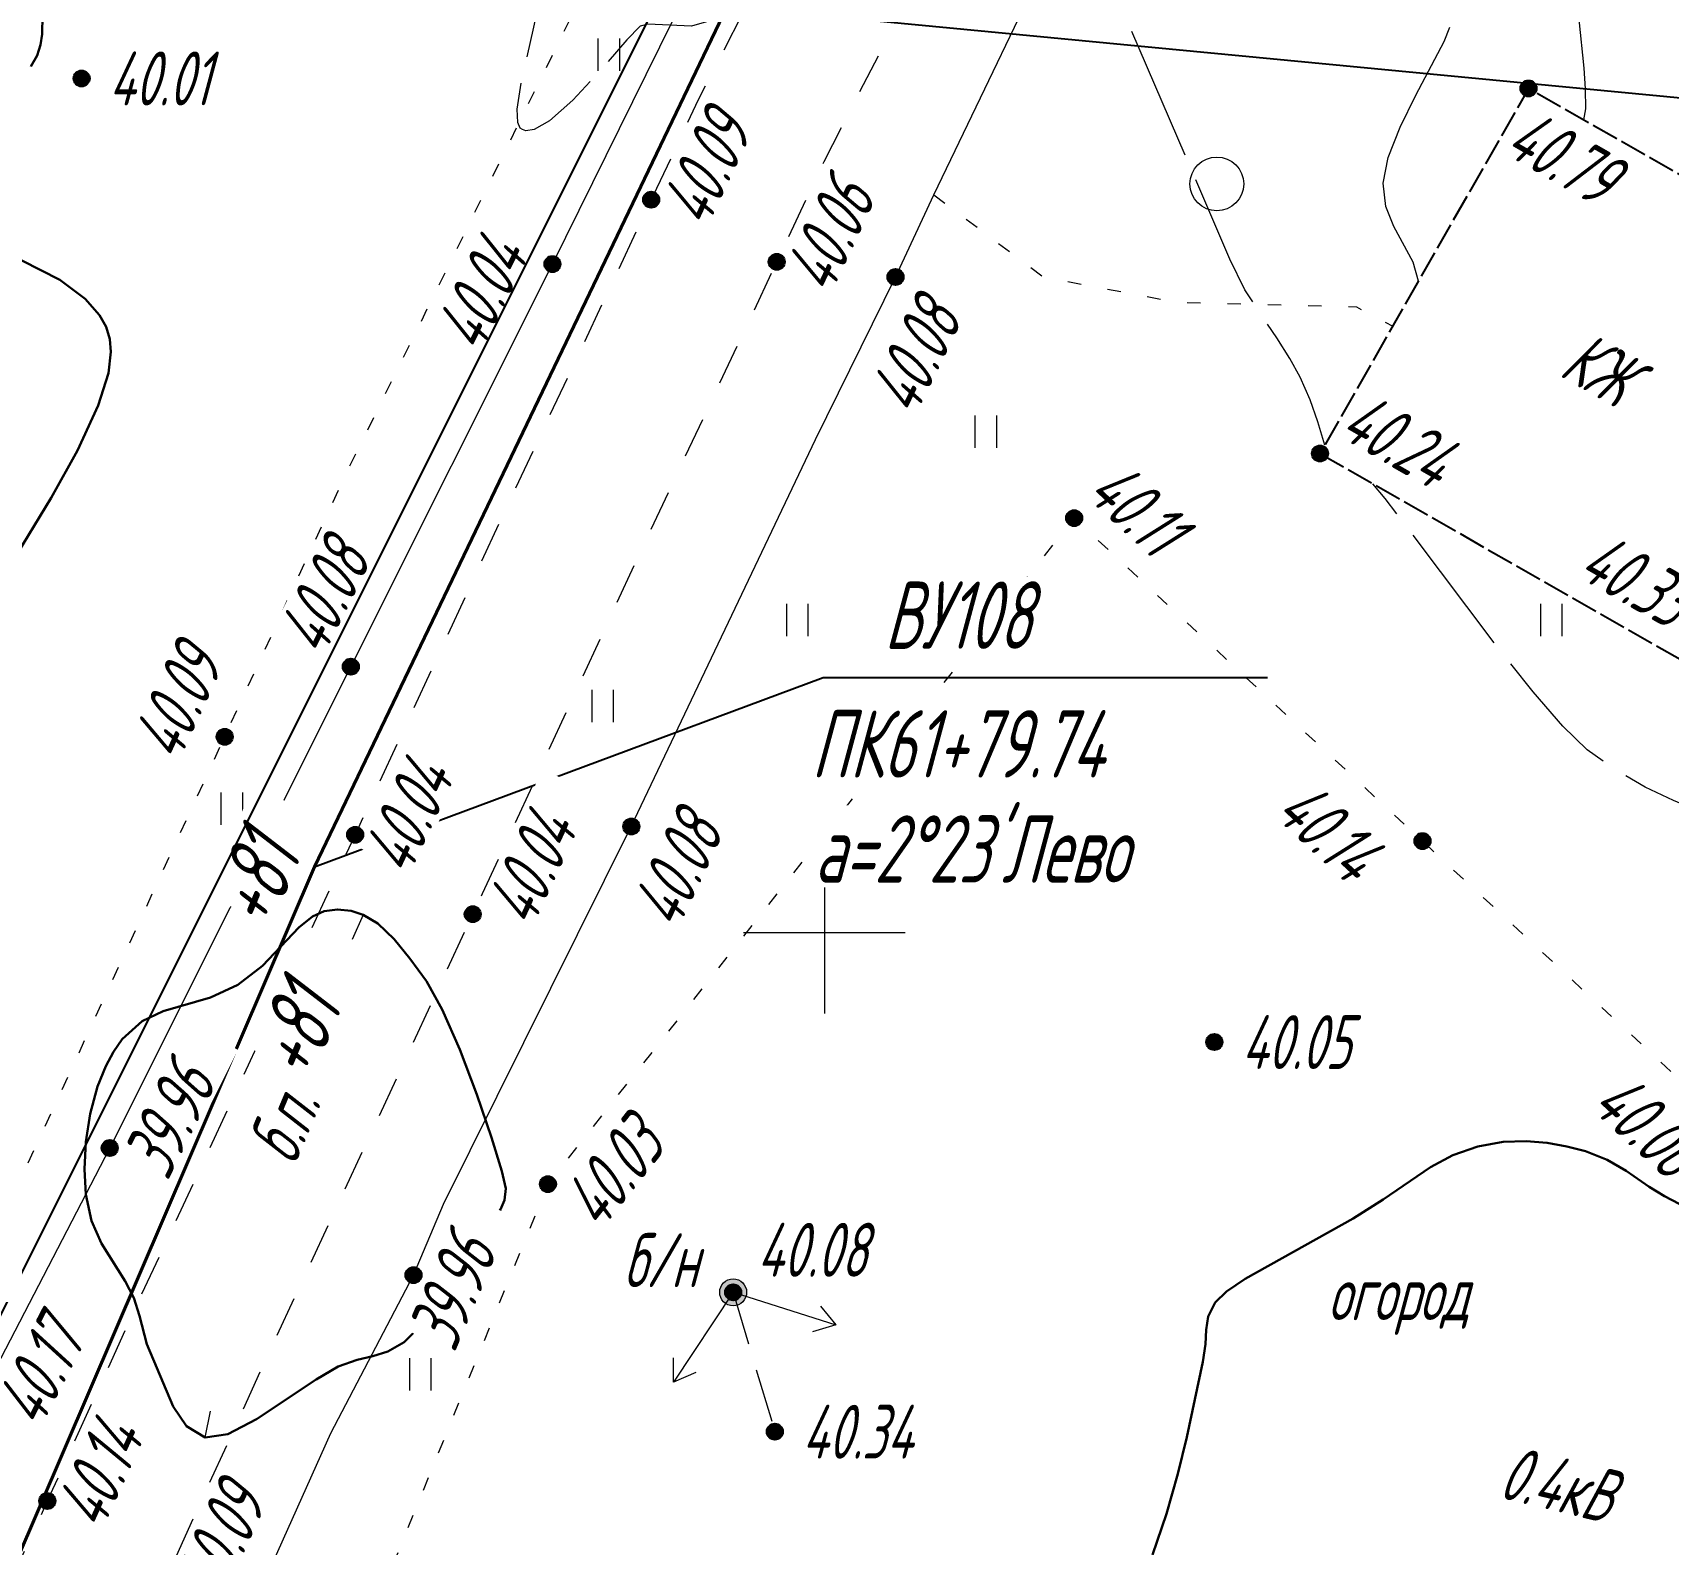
# Model space of a CAD drawing. Extents: x 2208637 to 2213412, y 575334 to 577367.
# Drawn here: x 2211135.3 to 2211165.67, y 576688.64 to 576716.71 of the extents above; entities that cross this region are included whole.
import ezdxf
from ezdxf.enums import TextEntityAlignment as Align

# ---------------------------------------------------------------- set-up
doc = ezdxf.new("R2010")
doc.units = 0
doc.header["$LTSCALE"] = 0.5
for name, pattern in [('2000_106', [3, 2, -1]), ('2000_13', [1, 1, 0]), ('2000_366_2', [1.5, 0.5, -1]), ('500_189_3_2', [3, 1.5, -1.5]), ('500_329_3', [6, 5, -1])]:
    doc.linetypes.add(name, pattern=pattern)
doc.layers.get('0').update_dxf_attribs({"lineweight": 25})
for name, color, linetype, lineweight in [('ИИ_ГОРИЗОНТАЛИ_ОСН', 32, 'Continuous', 15), ('ИИ_ГОРИЗОНТАЛИ_УТОЛЩ', 32, 'Continuous', 30), ('ИИ_ГРАНИЦЫ_ЗЕМЛЕПОЛЬЗОВАТЕЛЕЙ', 7, 'Continuous', 25), ('ИИ_ДОРОГИ_АД', 7, 'Continuous', 25), ('ИИ_КООРДИНАТНАЯ_СЕТКА', 3, 'Continuous', 25), ('ИИ_ЛЭП_НН', 7, 'Continuous', 25), ('ИИ_ОГРАДЫ', 7, 'Continuous', 25), ('ИИ_ОТМЕТКИ', 7, 'Continuous', 25), ('ИИ_СООРУЖЕНИЯ', 7, 'Continuous', 25), ('ИИ_ТРАССЫ_КЛС', 5, 'Continuous', 40), ('ИИ_УГОДЬЯ', 7, 'Continuous', 25)]:
    doc.layers.add(name, color=color, linetype=linetype, lineweight=lineweight)
doc.styles.add('BM431', font='', dxfattribs={"height": 1})
doc.styles.add('D431', font='', dxfattribs={"height": 1})
doc.styles.add('GOST 2.304', font='cs_gost2304.shx', dxfattribs={"width": 0.8, "oblique": 15})
doc.styles.get('BM431').set_extended_font_data('bm431', italic=True)
doc.styles.get('D431').set_extended_font_data('D431', italic=True)
doc.linetypes.add('2000_417_2', pattern='A,0,[3,Topography.shx,S=1,R=0,X=0,Y=0],-1.5', length=1.5)
doc.linetypes.add('2000_475_1', pattern='A,3,[1,Topography.shx,S=0.5,R=90,X=0,Y=0],0', length=3)
doc.linetypes.add('2000_485_1', pattern='A,34.5,[1,Topography.shx,S=1.5,R=120,X=0.5,Y=-0.87],-0.01,[1,Topography.shx,S=1.5,R=0,X=-0.25,Y=0.43],0,[3,Topography.shx,S=1,R=0,X=0.5,Y=0],-0.01,[1,Topography.shx,S=1.5,R=60,X=0.5,Y=-0.87],-1,34.5', length=70.02)

# ---------------------------------------------------------------- blocks, each defined once
blk = doc.blocks.new('Лист 024_УС_ПК2+00-ПК8+57.26|Для согласований 3 лист|Ситуация лист3|2000_115_5')
at = {"color": 0, "linetype": 'Continuous', "lineweight": -2}
for points in [[(0, 0), (4, 0)], [(3.25, 0.5), (4, 0), (3.25, -0.5)]]:
    blk.add_lwpolyline(points, dxfattribs=at)
blk = doc.blocks.new('*U27')
at = {"linetype": 'Continuous', "lineweight": -2, "true_color": 0xffffff}
h = blk.add_hatch(color=7, dxfattribs=at)
h.dxf.hatch_style = 1
edge = h.paths.add_edge_path()
edge.add_arc((4.486, 3.015), 0.3, 0, 360)
at = {"color": 0, "linetype": '2000_106', "lineweight": -2, "ltscale": 2, "flags": 128}
blk.add_lwpolyline([(0, 0), (4.486, 3.015)], dxfattribs=at)
at = {"color": 0, "linetype": 'Continuous', "lineweight": -2}
blk.add_circle((4.486, 3.015), 0.3, dxfattribs=at)
blk = doc.blocks.new('500_12')
at = {"color": 0, "linetype": 'Continuous', "lineweight": -2, "flags": 128}
for points in [[(0, 3), (0, -3)], [(-3, 0), (3, 0)]]:
    blk.add_lwpolyline(points, dxfattribs=at)
at = {"color": 7, "linetype": 'Continuous', "lineweight": -2, "style": 'D431'}
blk.add_attdef('Вертикальная_подпись', (-0.5, 0.5), '', height=2, rotation=90, dxfattribs=at)
blk.add_attdef('Горизонтальная_подпись', (0.5, 0.5), '', height=2, dxfattribs=at)
blk = doc.blocks.new('500_329_6')
at = {"color": 0, "linetype": 'Continuous', "lineweight": -2}
blk.add_lwpolyline([(0, 0), (1, 0)], dxfattribs=at)
blk = doc.blocks.new('500_401')
at = {"color": 0, "linetype": 'Continuous', "lineweight": -2}
for points in [[(-0.4, 0), (-0.4, 1.2)], [(0.4, 0), (0.4, 1.2)]]:
    blk.add_lwpolyline(points, dxfattribs=at)
blk = doc.blocks.new('500_368')
at = {"color": 0, "linetype": 'Continuous', "lineweight": -2}
blk.add_circle((0, 0), 1, dxfattribs=at)
blk = doc.blocks.new('500_330_1')
at = {"linetype": 'Continuous', "lineweight": -2}
h = blk.add_hatch(color=0, dxfattribs=at)
h.dxf.hatch_style = 1
edge = h.paths.add_edge_path()
edge.add_arc((0, 0), 0.3, 0, 360)
at = {"color": 0, "linetype": 'Continuous', "lineweight": -2}
blk.add_circle((0, 0), 0.3, dxfattribs=at)
at = {"color": 0, "linetype": 'Continuous', "lineweight": -2, "style": 'GOST 2.304', "flags": 1}
for tag, p in [('Номер', (-1, -1)), ('Номер_рабочей_станции', (-1, -3.5))]:
    blk.add_attdef(tag, text='', height=2, dxfattribs=at).set_placement(p, align=Align.RIGHT)
at = {"color": 0, "linetype": 'Continuous', "lineweight": -2, "style": 'GOST 2.304'}
blk.add_attdef('Высота', (1, -1), '', height=2, dxfattribs=at)
at = {"color": 0, "linetype": 'Continuous', "lineweight": -2, "style": 'GOST 2.304', "flags": 1}
blk.add_attdef('Код', (0, -3.5), '', height=2, dxfattribs=at)
blk = doc.blocks.new('*U57')
at = {"linetype": 'Continuous', "lineweight": -2, "true_color": 0xffffff}
h = blk.add_hatch(color=7, dxfattribs=at)
h.dxf.hatch_style = 1
edge = h.paths.add_edge_path()
edge.add_arc((0, 0), 0.5, 0, 360)
at = {"linetype": 'Continuous', "lineweight": -2}
h = blk.add_hatch(color=0, dxfattribs=at)
edge = h.paths.add_edge_path()
edge.add_arc((0, 0), 0.1, 0, 360)
at = {"color": 0, "linetype": 'Continuous', "lineweight": -2}
for radius in [0.5, 0.1]:
    blk.add_circle((0, 0), radius, dxfattribs=at)
for tag, p, style in [('Номер', (0, -3), 'D431'), ('Тип', (0, -5.5), 'D431'), ('Высота', (0, -8), 'D431'), ('Пояснительная_надпись', (0, -10.5), 'BM431')]:
    blk.add_attdef(tag, p, '', height=2, dxfattribs=dict(at, style=style))
blk = doc.blocks.new('P73C29463821740C39B50A13DAFD837')
at = {"color": 0, "linetype": '2000_485_1', "lineweight": -2, "flags": 128}
blk.add_lwpolyline([(2211084.58, 576703.85), (2211106.51, 576757.99), (2211131.17, 576748.86), (2211132.75, 576752.65), (2211146.95, 576746.94), (2211146.45, 576745.84), (2211158.63, 576740.76), (2211132.6, 576688.7)], close=True, dxfattribs=at)
at = {"color": 0, "lineweight": -2, "flags": 1}
for tag in ['Адрес (местоположение) участка', 'Дата постановки на учет', 'Тип объекта', 'Статус записи о ЗУ по справочнику', 'Кадастровый номер, обозначение, учетный номер объекта', 'Кадастровый номер квартала', 'Вид разрешенного использования по классификатору', 'Площадь, кв.м', 'Категория земель', 'Вид использования по документу', 'Кадастровая стоимость']:
    blk.add_attdef(tag, (0, 0), '', height=0.2, dxfattribs=at)

msp = doc.modelspace()

# ---------------------------------------------------------------- linework, layer by layer
at = {"layer": 'ИИ_ГОРИЗОНТАЛИ_ОСН', "color": 32, "linetype": '500_329_3', "lineweight": 20, "elevation": 40.25, "flags": 128}
for points in [[(2211159.29, 576709.048), (2211159.161, 576709.481), (2211159.017, 576709.888), (2211158.837, 576710.308), (2211158.643, 576710.657), (2211158.401, 576711.038), (2211157.806, 576711.932), (2211157.529, 576712.501), (2211155.579, 576717.036), (2211155.385, 576717.499), (2211154.828, 576718.937), (2211154.619, 576719.081), (2211154.374, 576719.563), (2211154.036, 576720.054), (2211152.194, 576722.565), (2211151.608, 576723.414), (2211151.484, 576723.522), (2211151.277, 576723.517), (2211151.105, 576723.392), (2211151.07, 576723.181), (2211151.078, 576722.836), (2211151.021, 576722.44), (2211150.852, 576722.085), (2211150.081, 576720.749), (2211148.879, 576718.743), (2211148.168, 576717.389), (2211147.982, 576717.082), (2211147.814, 576716.907), (2211147.533, 576716.825), (2211146.724, 576716.865), (2211146.578, 576716.828), (2211146.332, 576716.576), (2211145.878, 576716.048), (2211145.327, 576715.453), (2211144.894, 576715.071), (2211144.611, 576714.91), (2211144.457, 576714.887), (2211144.392, 576714.906), (2211144.354, 576714.935), (2211144.307, 576715.036), (2211144.296, 576715.284), (2211144.37, 576715.773), (2211144.77, 576717.555), (2211144.947, 576718.609), (2211145.012, 576719.676), (2211144.893, 576720.682), (2211144.637, 576721.541), (2211144.335, 576722.245), (2211143.982, 576722.848), (2211143.572, 576723.4), (2211141.336, 576725.983), (2211140.782, 576726.597), (2211140.261, 576727.13), (2211139.749, 576727.606), (2211139.22, 576728.047), (2211138.65, 576728.476), (2211138.013, 576728.915), (2211137.302, 576729.327), (2211136.56, 576729.665), (2211135.835, 576729.943), (2211134.627, 576730.372), (2211134.302, 576730.515), (2211134.142, 576730.618), (2211134.08, 576730.686), (2211134.05, 576730.779), (2211134.06, 576730.892), (2211134.148, 576731.056), (2211134.607, 576731.574), (2211134.738, 576731.941), (2211134.62, 576732.346), (2211134.127, 576733.037), (2211134.106, 576733.272), (2211134.396, 576733.317), (2211135.019, 576733.256), (2211135.854, 576733.121), (2211136.776, 576732.94), (2211137.664, 576732.744), (2211138.394, 576732.562), (2211138.843, 576732.423), (2211139.224, 576732.234), (2211139.769, 576731.817), (2211140.491, 576731.323), (2211141.468, 576730.58), (2211142.016, 576730.254), (2211142.449, 576730.089), (2211142.76, 576730.049), (2211142.956, 576730.072), (2211143.14, 576730.139), (2211143.315, 576730.238), (2211143.557, 576730.437), (2211143.838, 576730.784), (2211144.113, 576731.318), (2211144.292, 576731.924), (2211144.356, 576732.433), (2211144.355, 576732.815), (2211144.328, 576733.064), (2211144.28, 576733.305), (2211144.212, 576733.523), (2211144.074, 576733.813), (2211143.829, 576734.144), (2211143.439, 576734.501), (2211142.447, 576735.211), (2211141.881, 576735.657), (2211140.963, 576736.424), (2211140.072, 576737.097), (2211139.018, 576737.806), (2211137.666, 576738.648), (2211136.284, 576739.459), (2211135.641, 576739.808), (2211135.051, 576740.098), (2211134.533, 576740.316), (2211134.102, 576740.445), (2211133.617, 576740.474), (2211133.201, 576740.389), (2211132.816, 576740.277), (2211132.423, 576740.221), (2211131.981, 576740.308), (2211131.572, 576740.546), (2211131.158, 576740.914), (2211130.756, 576741.354), (2211130.388, 576741.81), (2211129.831, 576742.543), (2211129.59, 576742.868), (2211129.419, 576743.135), (2211128.855, 576744.064), (2211128.39, 576744.881), (2211128.092, 576745.358), (2211127.737, 576745.861), (2211127.314, 576746.375), (2211126.825, 576746.859), (2211126.03, 576747.573), (2211123.894, 576749.394), (2211121.65, 576751.24), (2211120.04, 576752.513), (2211119.705, 576752.747), (2211119.401, 576752.84), (2211118.863, 576752.887), (2211118.707, 576752.945), (2211118.647, 576753.091), (2211118.65, 576753.259), (2211118.596, 576753.421), (2211118.372, 576753.521), (2211117.991, 576753.619), (2211117.615, 576753.758), (2211117.404, 576753.978), (2211117.491, 576754.288), (2211117.792, 576754.785), (2211118.21, 576755.371), (2211119.207, 576756.659), (2211119.552, 576757.168), (2211121.483, 576759.138), (2211122.2, 576759.92), (2211122.872, 576760.711), (2211123.427, 576761.456), (2211123.798, 576762.102), (2211124.067, 576762.908), (2211124.219, 576763.739), (2211124.284, 576764.533), (2211124.292, 576765.224), (2211124.242, 576766.341), (2211124.205, 576766.586), (2211124.149, 576766.755), (2211124.008, 576766.904), (2211123.904, 576766.983), (2211123.877, 576767.147), (2211123.774, 576767.224), (2211123.558, 576767.337), (2211123.304, 576767.386), (2211123.078, 576767.293), (2211121.948, 576766.665), (2211120.657, 576765.903)], [(2211202.909, 576708.271), (2211202.659, 576708.549), (2211201.818, 576709.395), (2211201.072, 576710.044), (2211200.481, 576710.426), (2211199.695, 576710.657), (2211198.863, 576710.714), (2211198.05, 576710.651), (2211197.324, 576710.524), (2211196.397, 576710.299), (2211196.1, 576710.193), (2211195.646, 576709.941), (2211195.439, 576709.899), (2211195.214, 576709.966), (2211194.817, 576710.249), (2211191.9, 576711.383), (2211190.78, 576711.843), (2211189.69, 576712.321), (2211188.723, 576712.789), (2211187.973, 576713.22), (2211187.311, 576713.697), (2211186.72, 576714.193), (2211186.197, 576714.689), (2211185.74, 576715.166), (2211184.432, 576716.624), (2211183.494, 576717.762), (2211183.237, 576718.126), (2211182.724, 576718.988), (2211182.409, 576719.431), (2211182.015, 576719.843), (2211181.514, 576720.197), (2211180.89, 576720.448), (2211180.195, 576720.588), (2211179.501, 576720.648), (2211178.88, 576720.657), (2211178.141, 576720.641), (2211177.756, 576720.673), (2211177.552, 576720.66), (2211177.312, 576720.63), (2211177.115, 576720.586), (2211177.005, 576720.512), (2211177.013, 576720.361), (2211177.283, 576719.761), (2211177.443, 576719.469), (2211177.657, 576719.174), (2211177.933, 576718.949), (2211178.816, 576718.409), (2211179.311, 576718.038), (2211179.767, 576717.559), (2211180.045, 576717.115), (2211180.219, 576716.676), (2211180.468, 576715.769), (2211180.651, 576715.279), (2211180.947, 576714.751), (2211181.348, 576714.229), (2211181.79, 576713.767), (2211183.014, 576712.679), (2211183.272, 576712.4), (2211183.521, 576712.063), (2211183.702, 576711.784), (2211183.849, 576711.489), (2211183.996, 576711.1), (2211184.058, 576710.754), (2211184.133, 576708.984), (2211184.22, 576708.252), (2211184.388, 576707.501), (2211184.666, 576706.761), (2211185.074, 576706.088), (2211185.584, 576705.499), (2211186.15, 576704.969), (2211187.271, 576703.992), (2211187.736, 576703.496), (2211188.077, 576702.961), (2211188.373, 576702.31), (2211188.624, 576701.678), (2211188.8, 576701.077), (2211188.871, 576700.52), (2211188.832, 576700.115), (2211188.737, 576699.838), (2211188.638, 576699.669), (2211188.512, 576699.524), (2211188.323, 576699.414), (2211187.913, 576699.29), (2211187.186, 576699.191), (2211186.101, 576699.151), (2211184.973, 576699.175), (2211183.961, 576699.232), (2211182.726, 576699.345), (2211182.594, 576699.209), (2211182.519, 576699.313), (2211181.341, 576699.264), (2211179.72, 576699.253), (2211178.821, 576699.286), (2211177.934, 576699.358), (2211177.162, 576699.471), (2211174.86, 576699.912), (2211172.099, 576700.505), (2211169.539, 576701.086), (2211167.528, 576701.582), (2211167.275, 576701.71), (2211166.844, 576702.002), (2211165.768, 576702.452), (2211165.24, 576702.702), (2211164.692, 576703.014), (2211164.162, 576703.393), (2211163.714, 576703.83), (2211163.162, 576704.469), (2211162.55, 576705.233), (2211160.414, 576708.059), (2211160.183, 576708.333)]]:
    msp.add_lwpolyline(points, dxfattribs=at)
at = {"layer": 'ИИ_ГОРИЗОНТАЛИ_ОСН', "flags": 128}
for points, elevation in [([(2211163.916, 576717.859), (2211164.099, 576716.048), (2211164.126, 576715.664), (2211164.13, 576715.293), (2211164.097, 576715.086)], 41), ([(2211161.029, 576712.093), (2211160.933, 576712.448), (2211160.574, 576713.11), (2211160.426, 576713.479), (2211160.374, 576713.915), (2211160.47, 576714.386), (2211160.694, 576714.953), (2211160.983, 576715.548), (2211161.506, 576716.543), (2211161.616, 576716.806)], 40.5)]:
    msp.add_lwpolyline(points, dxfattribs=dict(at, elevation=elevation))
at = {"layer": 'ИИ_ГОРИЗОНТАЛИ_УТОЛЩ', "elevation": 40, "flags": 128}
for points in [[(2211135.267, 576716.079), (2211135.382, 576716.285), (2211135.446, 576716.482), (2211135.477, 576716.68), (2211135.483, 576717.025)], [(2211134.584, 576706.339), (2211135.641, 576708.069), (2211136.134, 576708.949), (2211136.518, 576709.782), (2211136.705, 576710.383), (2211136.753, 576710.782), (2211136.733, 576711.018), (2211136.662, 576711.243), (2211136.538, 576711.464), (2211136.272, 576711.766), (2211135.802, 576712.115), (2211135.099, 576712.478)], [(2211170.286, 576692.663), (2211165.601, 576695.108), (2211165.316, 576695.282), (2211164.886, 576695.579), (2211164.535, 576695.78), (2211164.13, 576695.939), (2211163.785, 576696.029), (2211163.422, 576696.097), (2211163.03, 576696.13), (2211162.603, 576696.112), (2211162.131, 576696.028), (2211161.67, 576695.869), (2211161.253, 576695.645), (2211160.373, 576695.044), (2211159.821, 576694.693), (2211157.813, 576693.571), (2211157.468, 576693.338), (2211157.257, 576693.135), (2211157.125, 576692.873), (2211157.086, 576692.625), (2211157.074, 576692.357), (2211157.028, 576692.032), (2211156.731, 576690.631), (2211156.562, 576689.949), (2211156.35, 576689.21), (2211156.09, 576688.445)]]:
    msp.add_lwpolyline(points, dxfattribs=at)
msp.add_lwpolyline([(2211136.964, 576698.018), (2211136.797, 576697.783), (2211136.656, 576697.521), (2211136.503, 576697.141), (2211136.367, 576696.635), (2211136.288, 576696.116), (2211136.262, 576695.61), (2211136.284, 576695.14), (2211136.393, 576694.649), (2211136.58, 576694.226), (2211137.016, 576693.526), (2211137.176, 576693.216), (2211137.284, 576692.887), (2211137.416, 576692.36), (2211137.908, 576691.204), (2211138.156, 576690.837), (2211138.504, 576690.627), (2211138.92, 576690.689), (2211139.457, 576690.964), (2211140.565, 576691.705), (2211140.971, 576691.946), (2211141.323, 576692.07), (2211141.615, 576692.136), (2211141.892, 576692.22), (2211142.196, 576692.398), (2211142.53, 576692.737), (2211142.943, 576693.268), (2211143.695, 576694.363), (2211143.988, 576694.861), (2211144.06, 576695.033), (2211144.084, 576695.247), (2211144.011, 576695.571), (2211143.819, 576696.197), (2211143.546, 576696.993), (2211143.229, 576697.829), (2211142.905, 576698.574), (2211142.61, 576699.097), (2211142.304, 576699.517), (2211142.012, 576699.88), (2211141.707, 576700.167), (2211141.438, 576700.328), (2211141.212, 576700.401), (2211140.96, 576700.43), (2211140.712, 576700.398), (2211140.497, 576700.301), (2211140.239, 576700.096), (2211139.565, 576699.382), (2211139.106, 576699.032), (2211138.604, 576698.794), (2211137.723, 576698.541), (2211137.332, 576698.356)], close=True, dxfattribs=at)
at = {"layer": 'ИИ_ДОРОГИ_АД', "color": 7, "linetype": '500_189_3_2', "lineweight": 20, "flags": 128}
for points in [[(2211193.892, 576771.13), (2211190.344, 576769.434), (2211186.63, 576767.657), (2211182.626, 576764.794), (2211178.829, 576761.486), (2211176.436, 576758.933), (2211172.571, 576754.304), (2211171.268, 576752.743), (2211165.461, 576745.292), (2211161.038, 576738.592), (2211158.324, 576734.286), (2211151.502, 576722.95), (2211147.656, 576715.458), (2211146.784, 576713.605), (2211144.187, 576708.084), (2211141.288, 576701.815), (2211137.312, 576693.262), (2211135.571, 576689.448), (2211135.04, 576688.285), (2211132.287, 576681.818), (2211130.913, 576678.432), (2211129.619, 576675.245), (2211126.413, 576667.234), (2211125.97, 576666.212), (2211122.849, 576659.02), (2211121.059, 576654.569), (2211119.322, 576650.247), (2211115.964, 576642.444), (2211115.369, 576641.061), (2211111.801, 576633.285), (2211110.461, 576630.122), (2211108.149, 576624.667), (2211105.833, 576619.213), (2211105.325, 576617.463), (2211104.5, 576614.621), (2211104.151, 576611.696), (2211104.773, 576605.153), (2211106.181, 576598.965), (2211107.215, 576594.632), (2211108.091, 576590.818), (2211108.029, 576585.799), (2211107.135, 576580.371), (2211105.122, 576571.027), (2211104.754, 576569.305), (2211103.363, 576562.809), (2211101.98, 576556.561), (2211100.596, 576543.976), (2211100.266, 576534.023), (2211101.072, 576528.249), (2211102.109, 576523.983), (2211103.664, 576517.58), (2211105.5, 576511.012), (2211106.881, 576504.484), (2211107.979, 576498.193), (2211108.58, 576489.691), (2211110.159, 576482.854), (2211110.896, 576478.47), (2211111.303, 576473.301), (2211110.974, 576465.006), (2211110.788, 576463.137), (2211110.219, 576457.409), (2211110.176, 576452.453), (2211110.203, 576449.389), (2211110.218, 576447.707), (2211110.425, 576441.688), (2211110.13, 576437.721), (2211107.746, 576434.722), (2211106.582, 576433.765), (2211105.312, 576433.264), (2211102.939, 576432.903)], [(2211194.524, 576767.579), (2211191.265, 576766.992), (2211187.957, 576765.41), (2211184.24, 576762.752), (2211180.636, 576759.612), (2211178.384, 576757.209), (2211174.646, 576752.732), (2211173.292, 576751.111), (2211167.575, 576743.774), (2211163.223, 576737.183), (2211160.538, 576732.922), (2211153.775, 576721.685), (2211149.989, 576714.31), (2211149.115, 576712.452), (2211146.543, 576706.985), (2211143.646, 576700.721), (2211143.47, 576700.341), (2211139.674, 576692.175), (2211137.837, 576688.15), (2211137.419, 576687.236), (2211134.688, 576680.82), (2211133.347, 576677.516), (2211132.031, 576674.273), (2211128.813, 576666.233), (2211128.41, 576665.305), (2211125.248, 576658.018), (2211121.723, 576649.248), (2211118.281, 576641.25), (2211117.745, 576640.005), (2211114.18, 576632.236), (2211112.788, 576628.95), (2211110.543, 576623.652), (2211108.287, 576618.339), (2211107.752, 576616.497), (2211107.056, 576614.101), (2211106.765, 576611.665), (2211107.345, 576605.566), (2211108.713, 576599.555), (2211109.747, 576595.224), (2211110.695, 576591.097), (2211110.627, 576585.57), (2211109.69, 576579.885), (2211107.664, 576570.481), (2211105.904, 576562.256), (2211104.549, 576556.137), (2211103.191, 576543.79), (2211102.872, 576534.161), (2211103.629, 576528.737), (2211104.566, 576524.883), (2211106.18, 576518.237), (2211108.027, 576511.632), (2211109.434, 576504.977), (2211110.564, 576498.509), (2211111.159, 576490.078), (2211112.71, 576483.362), (2211113.479, 576478.788), (2211113.908, 576473.352), (2211113.569, 576464.826), (2211113.377, 576462.894), (2211112.817, 576457.269), (2211112.776, 576452.454), (2211112.804, 576449.31), (2211112.818, 576447.763), (2211113.028, 576441.636), (2211112.726, 576437.58), (2211112.649, 576436.545), (2211112.483, 576430.084), (2211112.651, 576424.944), (2211112.574, 576420.962)]]:
    msp.add_lwpolyline(points, dxfattribs=at)
at = {"layer": 'ИИ_ОГРАДЫ', "linetype": '2000_475_1', "lineweight": 20, "flags": 128}
for points in [[(2211138.52, 576685.54), (2211140.834, 576690.707), (2211142.37, 576693.64), (2211142.93, 576694.959), (2211146.415, 576701.969), (2211149.832, 576709.151), (2211151.32, 576712.17), (2211152.035, 576713.694), (2211154.551, 576718.939), (2211158.585, 576727.348), (2211160.65, 576730.66)], [(2211134.358, 576691.423), (2211136.73, 576696), (2211141.206, 576704.935), (2211144.95, 576712.41), (2211151.42, 576725.51)]]:
    msp.add_lwpolyline(points, dxfattribs=at)
at = {"layer": 'ИИ_СООРУЖЕНИЯ', "linetype": '2000_13', "flags": 128}
msp.add_lwpolyline([(2211159.202, 576708.894), (2211166.531, 576704.707), (2211170.403, 576711.484), (2211163.074, 576715.671)], close=True, dxfattribs=at)
at = {"layer": 'ИИ_ТРАССЫ_КЛС', "flags": 128}
msp.add_lwpolyline([(2211148.193, 576717.191), (2211140.533, 576701.223), (2211133.094, 576683.909), (2211119.944, 576652.255), (2211122.54, 576650.585), (2211114.904, 576632.923), (2211107.341, 576614.076), (2211103.698, 576614.114), (2211104.449, 576605.26), (2211108.082, 576590.86), (2211107.637, 576584.55), (2211101.85, 576557.86)], dxfattribs=at)
at = {"layer": 'ИИ_ТРАССЫ_КЛС', "lineweight": 25, "flags": 128}
for points in [[(2211148.193, 576717.191), (2211223.868, 576709.945), (2211231.931, 576709.945)], [(2211140.533, 576701.223), (2211149.979, 576704.737), (2211158.227, 576704.737)]]:
    msp.add_lwpolyline(points, dxfattribs=at)
at = {"layer": 'ИИ_УГОДЬЯ', "linetype": '2000_366_2', "lineweight": 20, "flags": 128}
for points in [[(2211111.488, 576698.932), (2211118.159, 576696.062), (2211122.16, 576694.809), (2211131.91, 576691.756), (2211134.167, 576693.448), (2211138.865, 576703.634), (2211141.094, 576708.467), (2211147.05, 576720.55), (2211148.128, 576726.701), (2211145.152, 576730.136), (2211139.712, 576732.555), (2211136.582, 576737.219), (2211131.707, 576739.526), (2211127.962, 576734.861), (2211125.757, 576730.29), (2211125.242, 576729.223), (2211123.96, 576720.816), (2211120.362, 576714.218), (2211118.386, 576711.194), (2211116.411, 576708.17), (2211113.486, 576705.145)], [(2211141.424, 576686.871), (2211144.867, 576695.33), (2211154.638, 576707.694), (2211161.105, 576701.698), (2211167.572, 576695.702), (2211174.97, 576690.775), (2211182.368, 576685.848), (2211179.482, 576679.507), (2211178.455, 576677.845), (2211173.62, 576670.025), (2211162.453, 576675.417), (2211151.287, 576680.808)]]:
    msp.add_lwpolyline(points, close=True, dxfattribs=at)
msp.add_lwpolyline([(2211152.035, 576713.694), (2211154.068, 576712.17), (2211156.528, 576711.704), (2211159.878, 576711.619), (2211160.553, 576711.258)], dxfattribs=at)

# ---------------------------------------------------------------- block references
at = {"layer": 'ИИ_ГОРИЗОНТАЛИ_ОСН'}
for p, xscale, yscale, zscale, rotation in [((2211141.438, 576700.328, 40), 0.4999999999999998, 0.4999999999999998, 0.4999999999999998, 245.5908624164589), ((2211138.504, 576690.627, 40), 0.5, 0.5, 0.5, 78.6950447695325)]:
    msp.add_blockref('500_329_6', p, dxfattribs=dict(at, xscale=xscale, yscale=yscale, zscale=zscale, rotation=rotation))
at = {"layer": 'ИИ_КООРДИНАТНАЯ_СЕТКА', "color": 3, "lineweight": 20, "xscale": 0.5, "yscale": 0.5, "zscale": 0.5}
msp.add_blockref('500_12', (2211150, 576700), dxfattribs=at)
at = {"layer": 'ИИ_ЛЭП_НН', "lineweight": 20, "ltscale": 0.5}
for name, xscale, yscale, zscale, rotation in [('Лист 024_УС_ПК2+00-ПК8+57.26|Для согласований 3 лист|Ситуация лист3|2000_115_5', 0.5, 0.5, 0.5, 236.4128938038987), ('Лист 024_УС_ПК2+00-ПК8+57.26|Для согласований 3 лист|Ситуация лист3|2000_115_5', 0.4999999999999998, 0.4999999999999998, 0.4999999999999998, 342.3232307029131), ('*U27', 0.5, 0.5, 0.5, 252.7382492613358)]:
    msp.add_blockref(name, (2211148.306, 576693.322), dxfattribs=dict(at, xscale=xscale, yscale=yscale, zscale=zscale, rotation=rotation))
at = {"layer": 'ИИ_УГОДЬЯ', "lineweight": 20, "xscale": 0.5, "yscale": 0.5, "zscale": 0.5}
for name, p in [('500_401', (2211146, 576716)), ('500_368', (2211157.287, 576713.898)), ('500_401', (2211153, 576709)), ('500_401', (2211149.5, 576705.5)), ('500_401', (2211163.5, 576705.5)), ('500_401', (2211145.885, 576703.908)), ('500_401', (2211139, 576702)), ('500_401', (2211142.5, 576691.5))]:
    msp.add_blockref(name, p, dxfattribs=at)

# ---------------------------------------------------------------- next in the draw order: wipeouts: each hides what was drawn before it
at = {"lineweight": 0}
for points, layer in [([(2211162.513, 576689.439), (2211165.342, 576688.765), (2211165.606, 576689.874), (2211162.777, 576690.548)], 'ИИ_ЛЭП_НН'), ([(2211136.825, 576715.286), (2211139.466, 576715.286), (2211139.466, 576716.426), (2211136.825, 576716.426)], 'ИИ_ОТМЕТКИ'), ([(2211162.645, 576714.363), (2211165.094, 576712.963), (2211165.66, 576713.953), (2211163.21, 576715.353)], 'ИИ_ОТМЕТКИ'), ([(2211150.22, 576711.887), (2211151.379, 576714.35), (2211150.295, 576714.859), (2211149.136, 576712.397)], 'ИИ_ОТМЕТКИ'), ([(2211143.726, 576710.796), (2211144.903, 576713.181), (2211143.881, 576713.686), (2211142.703, 576711.301)], 'ИИ_ОТМЕТКИ'), ([(2211159.581, 576709.111), (2211161.89, 576707.791), (2211162.494, 576708.848), (2211160.185, 576710.168)], 'ИИ_ОТМЕТКИ'), ([(2211140.8, 576705.163), (2211142.054, 576707.668), (2211141.035, 576708.178), (2211139.78, 576705.674)], 'ИИ_ОТМЕТКИ'), ([(2211164.007, 576706.506), (2211166.439, 576705.117), (2211167.005, 576706.107), (2211164.573, 576707.496)], 'ИИ_ОТМЕТКИ'), ([(2211138.115, 576703.215), (2211139.288, 576705.758), (2211138.253, 576706.236), (2211137.08, 576703.692)], 'ИИ_ОТМЕТКИ'), ([(2211144.682, 576700.137), (2211145.803, 576702.549), (2211144.769, 576703.03), (2211143.648, 576700.617)], 'ИИ_ОТМЕТКИ'), ([(2211147.383, 576700.1), (2211148.587, 576702.63), (2211147.557, 576703.119), (2211146.354, 576700.59)], 'ИИ_ОТМЕТКИ'), ([(2211158.35, 576702.054), (2211160.168, 576700.368), (2211160.943, 576701.204), (2211159.125, 576702.89)], 'ИИ_ОТМЕТКИ'), ([(2211157.858, 576697.397), (2211160.659, 576697.397), (2211160.659, 576698.537), (2211157.858, 576698.537)], 'ИИ_ОТМЕТКИ'), ([(2211164.227, 576696.625), (2211166.223, 576694.776), (2211167.037, 576695.654), (2211165.042, 576697.504)], 'ИИ_ОТМЕТКИ'), ([(2211145.968, 576694.49), (2211147.705, 576696.687), (2211146.81, 576697.394), (2211145.074, 576695.196)], 'ИИ_ОТМЕТКИ'), ([(2211143.215, 576692.201), (2211144.281, 576694.712), (2211143.178, 576695.18), (2211142.112, 576692.669)], 'ИИ_ОТМЕТКИ'), ([(2211148.861, 576693.54), (2211151.662, 576693.54), (2211151.662, 576694.68), (2211148.861, 576694.68)], 'ИИ_ОТМЕТКИ'), ([(2211135.55, 576690.839), (2211136.766, 576693.184), (2211135.753, 576693.708), (2211134.538, 576691.363)], 'ИИ_ОТМЕТКИ'), ([(2211149.697, 576690.163), (2211152.357, 576690.163), (2211152.357, 576691.303), (2211149.697, 576691.303)], 'ИИ_ОТМЕТКИ'), ([(2211138.926, 576687.655), (2211140.089, 576690.203), (2211139.052, 576690.676), (2211137.889, 576688.128)], 'ИИ_ОТМЕТКИ'), ([(2211163.623, 576710.268), (2211165.089, 576709.431), (2211165.654, 576710.421), (2211164.188, 576711.258)], 'ИИ_СООРУЖЕНИЯ'), ([(2211151.173, 576705.179), (2211155.108, 576705.179), (2211155.108, 576706.604), (2211151.173, 576706.604)], 'ИИ_ТРАССЫ_КЛС'), ([(2211149.816, 576702.791), (2211156.975, 576702.791), (2211156.975, 576704.288), (2211149.816, 576704.288)], 'ИИ_ТРАССЫ_КЛС'), ([(2211139.85, 576700.125), (2211140.691, 576702.15), (2211139.375, 576702.697), (2211138.534, 576700.672)], 'ИИ_ТРАССЫ_КЛС'), ([(2211149.879, 576700.838), (2211158.005, 576700.838), (2211158.005, 576702.36), (2211149.879, 576702.36)], 'ИИ_ТРАССЫ_КЛС'), ([(2211140.609, 576697.316), (2211141.45, 576699.341), (2211140.134, 576699.888), (2211139.293, 576697.863)], 'ИИ_ТРАССЫ_КЛС'), ([(2211159.398, 576692.733), (2211163.079, 576692.733), (2211163.079, 576693.904), (2211159.398, 576693.904)], 'ИИ_УГОДЬЯ')]:
    msp.add_wipeout(points, dxfattribs=at).dxf.layer = layer

# ---------------------------------------------------------------- next in the draw order: block references
at = {"layer": 'ИИ_ОТМЕТКИ'}
ref = msp.add_blockref('500_330_1', (2211136.208, 576715.856, 40.012), dxfattribs=dict(at, xscale=0.5, yscale=0.5, zscale=0.5))
ref.add_attrib('Высота', '40.01', (2211136.708, 576715.356, -26.675), dxfattribs={"layer": '0', "color": 0, "linetype": 'Continuous', "lineweight": -2, "height": 1, "style": 'GOST 2.304', "oblique": 15, "width": 0.8})
ref = msp.add_blockref('500_330_1', (2211163.074, 576715.671, 40.794), dxfattribs=dict(at, xscale=0.5, yscale=0.5, zscale=0.5, rotation=330.2613447637327))
ref.add_attrib('Высота', '40.79', (2211162.578, 576714.482), dxfattribs={"layer": '0', "color": 0, "linetype": 'Continuous', "lineweight": -2, "height": 1, "rotation": 330.2613, "style": 'GOST 2.304', "oblique": 15, "width": 0.8})
ref = msp.add_blockref('500_330_1', (2211144.95, 576712.41, 40.04), dxfattribs=dict(at, xscale=0.4999999999999999, yscale=0.4999999999999999, zscale=0.4999999999999999, rotation=63.71555033680897))
ref.add_attrib('Высота', '40.04', (2211143.611, 576710.722), dxfattribs={"layer": '0', "color": 0, "linetype": 'Continuous', "lineweight": -2, "height": 1, "rotation": 63.7156, "style": 'GOST 2.304', "oblique": 15, "width": 0.8})
ref = msp.add_blockref('500_330_1', (2211159.202, 576708.894, 40.237), dxfattribs=dict(at, xscale=0.5, yscale=0.5, zscale=0.5, rotation=330.2613447637327))
ref.add_attrib('Высота', '40.24', (2211159.514, 576709.229), dxfattribs={"layer": '0', "color": 0, "linetype": 'Continuous', "lineweight": -2, "height": 1, "rotation": 330.2613, "style": 'GOST 2.304', "oblique": 15, "width": 0.8})
ref = msp.add_blockref('500_330_1', (2211141.206, 576704.935, 40.08), dxfattribs=dict(at, xscale=0.4999999999999999, yscale=0.4999999999999999, zscale=0.4999999999999999, rotation=63.39306595009474))
ref.add_attrib('Высота', '40.08', (2211140.685, 576705.09), dxfattribs={"layer": '0', "color": 0, "linetype": 'Continuous', "lineweight": -2, "height": 1, "rotation": 63.3931, "style": 'GOST 2.304', "oblique": 15, "width": 0.8})
ref = msp.add_blockref('500_330_1', (2211166.531, 576704.707, 40.332), dxfattribs=dict(at, xscale=0.5, yscale=0.5, zscale=0.5, rotation=330.2613447637327))
ref.add_attrib('Высота', '40.33', (2211163.94, 576706.625), dxfattribs={"layer": '0', "color": 0, "linetype": 'Continuous', "lineweight": -2, "height": 1, "rotation": 330.2613, "style": 'GOST 2.304', "oblique": 15, "width": 0.8})
ref = msp.add_blockref('500_330_1', (2211138.865, 576703.634, 40.086), dxfattribs=dict(at, xscale=0.5, yscale=0.5, zscale=0.5, rotation=65.24080765818817))
ref.add_attrib('Высота', '40.09', (2211138.003, 576703.138), dxfattribs={"layer": '0', "color": 0, "linetype": 'Continuous', "lineweight": -2, "height": 1, "rotation": 65.2408, "style": 'GOST 2.304', "oblique": 15, "width": 0.8})
ref = msp.add_blockref('500_330_1', (2211161.105, 576701.698, 40.144), dxfattribs=dict(at, xscale=0.5, yscale=0.5, zscale=0.5, rotation=317.1650830477304))
ref.add_attrib('Высота', '40.14', (2211158.312, 576702.185), dxfattribs={"layer": '0', "color": 0, "linetype": 'Continuous', "lineweight": -2, "height": 1, "rotation": 317.1651, "style": 'GOST 2.304', "oblique": 15, "width": 0.8})
ref = msp.add_blockref('500_330_1', (2211146.415, 576701.969, 40.081), dxfattribs=dict(at, xscale=0.5, yscale=0.5, zscale=0.5, rotation=64.55470931989329))
ref.add_attrib('Высота', '40.08', (2211147.27, 576700.025), dxfattribs={"layer": '0', "color": 0, "linetype": 'Continuous', "lineweight": -2, "height": 1, "rotation": 64.5547, "style": 'GOST 2.304', "oblique": 15, "width": 0.8})
ref = msp.add_blockref('500_330_1', (2211157.241, 576697.967, 40.045), dxfattribs=dict(at, xscale=0.5, yscale=0.5, zscale=0.5))
ref.add_attrib('Высота', '40.05', (2211157.741, 576697.467, -26.697), dxfattribs={"layer": '0', "color": 0, "linetype": 'Continuous', "lineweight": -2, "height": 1, "style": 'GOST 2.304', "oblique": 15, "width": 0.8})
ref = msp.add_blockref('500_330_1', (2211167.572, 576695.702, 40.059), dxfattribs=dict(at, xscale=0.5, yscale=0.5, zscale=0.5, rotation=317.1650830477304))
ref.add_attrib('Высота', '40.06', (2211164.189, 576696.756), dxfattribs={"layer": '0', "color": 0, "linetype": 'Continuous', "lineweight": -2, "height": 1, "rotation": 317.1651, "style": 'GOST 2.304', "oblique": 15, "width": 0.8})
ref = msp.add_blockref('500_330_1', (2211144.867, 576695.33, 40.026), dxfattribs=dict(at, xscale=0.5, yscale=0.5, zscale=0.5, rotation=51.6826021168923))
ref.add_attrib('Высота', '40.03', (2211145.841, 576694.441), dxfattribs={"layer": '0', "color": 0, "linetype": 'Continuous', "lineweight": -2, "height": 1, "rotation": 51.6826, "style": 'GOST 2.304', "oblique": 15, "width": 0.8})
ref = msp.add_blockref('500_330_1', (2211142.37, 576693.64, 39.96), dxfattribs=dict(at, xscale=0.4999999999999998, yscale=0.4999999999999998, zscale=0.4999999999999998, rotation=67.00716013979678))
ref.add_attrib('Высота', '39.96', (2211143.131, 576692.182), dxfattribs={"layer": '0', "color": 0, "linetype": 'Continuous', "lineweight": -2, "height": 1, "rotation": 67.0072, "style": 'GOST 2.304', "oblique": 15, "width": 0.8})
ref = msp.add_blockref('500_330_1', (2211149.08, 576690.733, 40.342), dxfattribs=dict(at, xscale=0.5, yscale=0.5, zscale=0.5))
ref.add_attrib('Высота', '40.34', (2211149.58, 576690.233, -26.895), dxfattribs={"layer": '0', "color": 0, "linetype": 'Continuous', "lineweight": -2, "height": 1, "style": 'GOST 2.304', "oblique": 15, "width": 0.8})

# ---------------------------------------------------------------- next in the draw order: texts
at = {"layer": 'ИИ_ЛЭП_НН', "ltscale": 0.5, "style": 'GOST 2.304', "oblique": 15, "width": 0.8}
msp.add_text('0.4кВ', height=1, rotation=346.6051, dxfattribs=at).set_placement((2211162.481, 576689.518))
at = {"layer": 'ИИ_СООРУЖЕНИЯ', "ltscale": 0.5, "style": 'GOST 2.304', "oblique": 15, "width": 0.8}
msp.add_text('КЖ', height=1, rotation=330.2613, dxfattribs=at).set_placement((2211163.614, 576710.354, -88.25))
at = {"layer": 'ИИ_ТРАССЫ_КЛС', "lineweight": 25, "style": 'GOST 2.304', "oblique": 15, "width": 0.8}
for s, p in [('ВУ108', (2211151.11, 576705.267)), ('ПК61+79.74', (2211149.754, 576702.878)), ("а=2°23'Лево", (2211149.808, 576700.926))]:
    msp.add_text(s, height=1.25, dxfattribs=at).set_placement(p)
msp.add_text('+81', height=1.25, rotation=67.4407, dxfattribs=at).set_placement((2211139.7, 576699.993))
at = {"layer": 'ИИ_УГОДЬЯ', "linetype": '2000_417_2', "lineweight": 20, "ltscale": 0.5, "style": 'GOST 2.304', "oblique": 15, "width": 0.8}
msp.add_text('огород', height=1, dxfattribs=at).set_placement((2211159.348, 576692.803, -88.25))

# ---------------------------------------------------------------- next in the draw order: wipeouts: each hides what was drawn before it
at = {"lineweight": 0}
for points, layer in [([(2211140.246, 576695.671), (2211140.848, 576697.095), (2211139.797, 576697.539), (2211139.196, 576696.114)], 'ИИ_ДОРОГИ_АД'), ([(2211146.323, 576693.349), (2211148.163, 576693.349), (2211148.163, 576694.489), (2211146.323, 576694.489)], 'ИИ_ЛЭП_НН'), ([(2211147.926, 576713.126), (2211149.118, 576715.661), (2211148.087, 576716.146), (2211146.894, 576713.611)], 'ИИ_ОТМЕТКИ'), ([(2211151.789, 576709.627), (2211153.028, 576712.139), (2211152.005, 576712.643), (2211150.767, 576710.131)], 'ИИ_ОТМЕТКИ'), ([(2211154.856, 576707.986), (2211156.661, 576706.313), (2211157.436, 576707.149), (2211155.632, 576708.822)], 'ИИ_ОТМЕТКИ'), ([(2211142.391, 576701.097), (2211143.512, 576703.509), (2211142.478, 576703.99), (2211141.357, 576701.578)], 'ИИ_ОТМЕТКИ'), ([(2211136.695, 576688.951), (2211137.725, 576691.207), (2211136.687, 576691.68), (2211135.658, 576689.424)], 'ИИ_ОТМЕТКИ')]:
    msp.add_wipeout(points, dxfattribs=at).dxf.layer = layer

# ---------------------------------------------------------------- next in the draw order: block references
at = {"layer": 'ИИ_ЛЭП_НН', "lineweight": 20, "ltscale": 0.5}
ref = msp.add_blockref('*U57', (2211148.306, 576693.322), dxfattribs=dict(at, xscale=0.5, yscale=0.5, zscale=0.5))
ref.add_attrib('Номер', 'б/н', (2211146.266, 576693.419), dxfattribs={"layer": '0', "color": 0, "linetype": 'Continuous', "lineweight": -2, "height": 1, "style": 'GOST 2.304', "oblique": 15, "width": 0.8})
at = {"layer": 'ИИ_ОТМЕТКИ'}
ref = msp.add_blockref('500_330_1', (2211146.784, 576713.605, 40.092), dxfattribs=dict(at, xscale=0.5, yscale=0.5, zscale=0.5, rotation=64.80702208868192))
ref.add_attrib('Высота', '40.09', (2211147.813, 576713.05), dxfattribs={"layer": '0', "color": 0, "linetype": 'Continuous', "lineweight": -2, "height": 1, "rotation": 64.807, "style": 'GOST 2.304', "oblique": 15, "width": 0.8})
ref = msp.add_blockref('500_330_1', (2211149.115, 576712.452, 40.059), dxfattribs=dict(at, xscale=0.5, yscale=0.5, zscale=0.5, rotation=64.80702209184726))
ref.add_attrib('Высота', '40.06', (2211150.107, 576711.811), dxfattribs={"layer": '0', "color": 0, "linetype": 'Continuous', "lineweight": -2, "height": 1, "rotation": 64.807, "style": 'GOST 2.304', "oblique": 15, "width": 0.8})
ref = msp.add_blockref('500_330_1', (2211151.32, 576712.17, 40.08), dxfattribs=dict(at, xscale=0.5, yscale=0.5, zscale=0.5, rotation=63.76274524968992))
ref.add_attrib('Высота', '40.08', (2211151.675, 576709.553), dxfattribs={"layer": '0', "color": 0, "linetype": 'Continuous', "lineweight": -2, "height": 1, "rotation": 63.7627, "style": 'GOST 2.304', "oblique": 15, "width": 0.8})
ref = msp.add_blockref('500_330_1', (2211154.638, 576707.694, 40.111), dxfattribs=dict(at, xscale=0.5, yscale=0.5, zscale=0.5, rotation=317.1650830477304))
ref.add_attrib('Высота', '40.11', (2211154.818, 576708.117), dxfattribs={"layer": '0', "color": 0, "linetype": 'Continuous', "lineweight": -2, "height": 1, "rotation": 317.1651, "style": 'GOST 2.304', "oblique": 15, "width": 0.8})
ref = msp.add_blockref('500_330_1', (2211141.288, 576701.815, 40.037), dxfattribs=dict(at, xscale=0.4999999999999999, yscale=0.4999999999999999, zscale=0.4999999999999999, rotation=65.06983723159361))
ref.add_attrib('Высота', '40.04', (2211142.278, 576701.02), dxfattribs={"layer": '0', "color": 0, "linetype": 'Continuous', "lineweight": -2, "height": 1, "rotation": 65.0698, "style": 'GOST 2.304', "oblique": 15, "width": 0.8})
ref = msp.add_blockref('500_330_1', (2211143.47, 576700.341, 40.043), dxfattribs=dict(at, xscale=0.4999999999999999, yscale=0.4999999999999999, zscale=0.4999999999999999, rotation=65.06983723159361))
ref.add_attrib('Высота', '40.04', (2211144.569, 576700.06), dxfattribs={"layer": '0', "color": 0, "linetype": 'Continuous', "lineweight": -2, "height": 1, "rotation": 65.0698, "style": 'GOST 2.304', "oblique": 15, "width": 0.8})
ref = msp.add_blockref('500_330_1', (2211148.306, 576693.322, 40.078), dxfattribs=dict(at, xscale=0.5, yscale=0.5, zscale=0.5))
ref.add_attrib('Высота', '40.08', (2211148.744, 576693.61), dxfattribs={"layer": '0', "color": 0, "linetype": 'Continuous', "lineweight": -2, "height": 1, "style": 'GOST 2.304', "oblique": 15, "width": 0.8})
ref = msp.add_blockref('500_330_1', (2211134.358, 576691.423, 40.173), dxfattribs=dict(at, xscale=0.5, yscale=0.5, zscale=0.5, rotation=62.60516470571044))
ref.add_attrib('Высота', '40.17', (2211135.434, 576690.767), dxfattribs={"layer": '0', "color": 0, "linetype": 'Continuous', "lineweight": -2, "height": 1, "rotation": 62.6052, "style": 'GOST 2.304', "oblique": 15, "width": 0.8})
ref = msp.add_blockref('500_330_1', (2211135.571, 576689.448, 40.143), dxfattribs=dict(at, xscale=0.5, yscale=0.5, zscale=0.5, rotation=65.46501789443474))
ref.add_attrib('Высота', '40.14', (2211136.582, 576688.873), dxfattribs={"layer": '0', "color": 0, "linetype": 'Continuous', "lineweight": -2, "height": 1, "rotation": 65.465, "style": 'GOST 2.304', "oblique": 15, "width": 0.8})
ref = msp.add_blockref('500_330_1', (2211137.837, 576688.15, 40.09), dxfattribs=dict(at, xscale=0.5, yscale=0.5, zscale=0.5, rotation=65.46501789443474))
ref.add_attrib('Высота', '40.09', (2211138.813, 576687.577), dxfattribs={"layer": '0', "color": 0, "linetype": 'Continuous', "lineweight": -2, "height": 1, "rotation": 65.465, "style": 'GOST 2.304', "oblique": 15, "width": 0.8})

# ---------------------------------------------------------------- next in the draw order: texts
at = {"layer": 'ИИ_ДОРОГИ_АД', "ltscale": 0.5, "style": 'GOST 2.304', "oblique": 15, "width": 0.8}
msp.add_text('б.п.', height=1, rotation=67.1125, dxfattribs=at).set_placement((2211140.16, 576695.645, -88.25))
at = {"layer": 'ИИ_ТРАССЫ_КЛС', "lineweight": 25, "style": 'GOST 2.304', "oblique": 15, "width": 0.8}
msp.add_text('+81', height=1.25, rotation=67.4407, dxfattribs=at).set_placement((2211140.459, 576697.184))

# ---------------------------------------------------------------- next in the draw order: wipeouts: each hides what was drawn before it
at = {"lineweight": 0}
msp.add_wipeout([(2211137.889, 576695.383), (2211139.111, 576697.822), (2211138.04, 576698.358), (2211136.818, 576695.919)], dxfattribs=at).dxf.layer = 'ИИ_ОТМЕТКИ'

# ---------------------------------------------------------------- next in the draw order: block references
at = {"layer": 'ИИ_ГРАНИЦЫ_ЗЕМЛЕПОЛЬЗОВАТЕЛЕЙ'}
msp.add_blockref('P73C29463821740C39B50A13DAFD837', (0, 0), dxfattribs=at)
at = {"layer": 'ИИ_ОТМЕТКИ'}
ref = msp.add_blockref('500_330_1', (2211136.73, 576696, 39.96), dxfattribs=dict(at, xscale=0.4999999999999999, yscale=0.4999999999999999, zscale=0.4999999999999999, rotation=63.39306595009474))
ref.add_attrib('Высота', '39.96', (2211137.804, 576695.369), dxfattribs={"layer": '0', "color": 0, "linetype": 'Continuous', "lineweight": -2, "height": 1, "rotation": 63.3931, "style": 'GOST 2.304', "oblique": 15, "width": 0.8})

doc.saveas('drawing.dxf')
